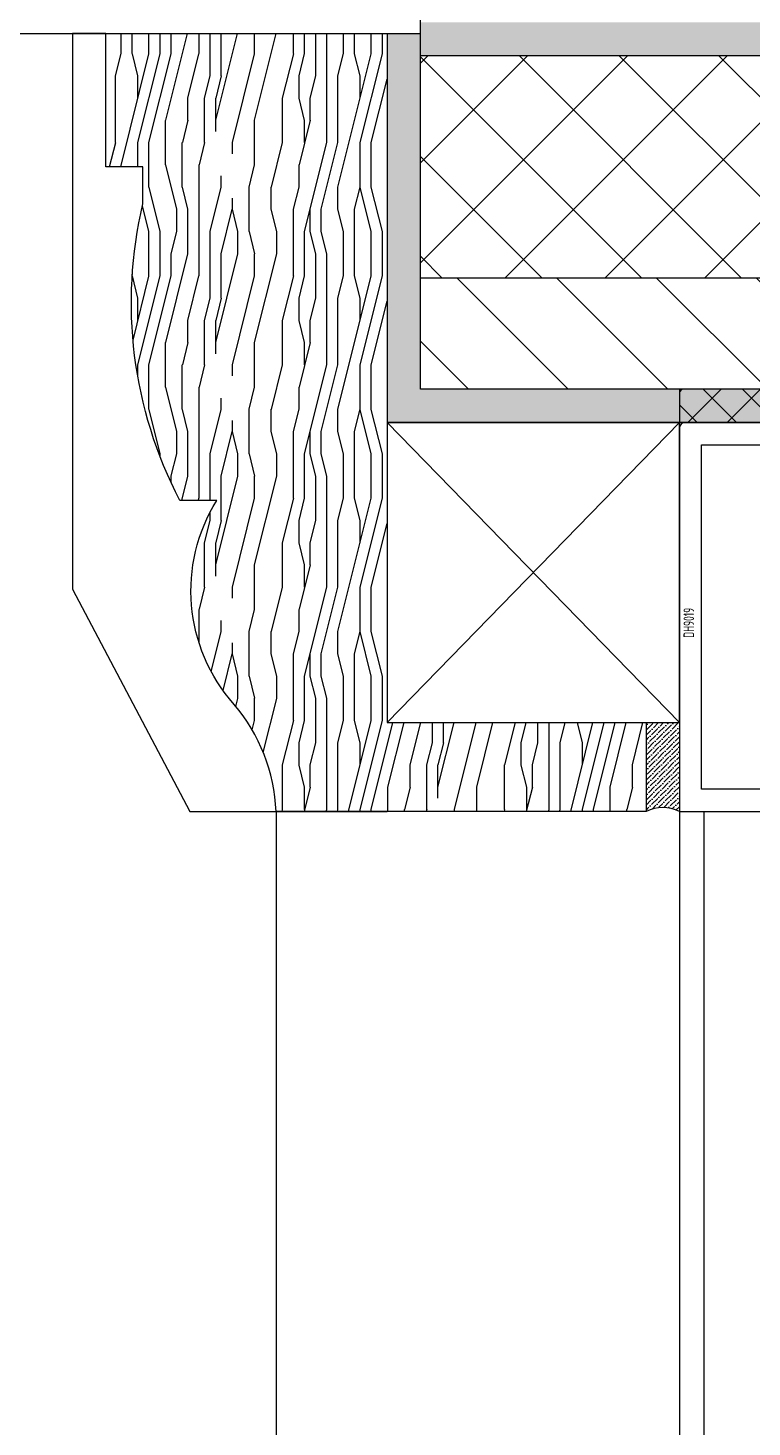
# Model space of a CAD drawing. Header units: millimetres. Extents: x 51249 to 2766742, y -599687 to -1280.
# Drawn here: x 87953.8 to 88019, y -118729.9 to -118604 of the extents above; entities that cross this region are included whole.
import ezdxf
from ezdxf.enums import TextEntityAlignment as Align

# ---------------------------------------------------------------- set-up
doc = ezdxf.new("R2010")
doc.units = ezdxf.units.MM
doc.header["$LTSCALE"] = 10
for name, pattern in [('CENTER', [50.800000000000004, 31.75, -6.35, 6.35, -6.35]), ('DASHDOT', [1, 0.5, -0.25, 0, -0.25]), ('DASHED', [19.049999999999997, 12.7, -6.35])]:
    doc.linetypes.add(name, pattern=pattern)
for name, color, linetype in [('0BZ', 8, 'Continuous'), ('0ZX', 1, 'CENTER'), ('2-NORM', 3, 'Continuous'), ('2PJ', 4, 'Continuous'), ('2TC', 8, 'Continuous'), ('2ZC', 3, 'Continuous'), ('95', 95, 'Continuous'), ('A-土建墙（含管井、立管）', 6, 'Continuous'), ('E-立面填充', 250, 'Continuous'), ('E-立面轮廓线', 4, 'Continuous'), ('E-顶面轮廓线', 4, 'Continuous'), ('MISC13', 7, 'Continuous'), ('P-完成面', 3, 'Continuous'), ('PM-FURN', 7, 'Continuous'), ('填充层', 8, 'Continuous'), ('尺寸标注', 1, 'Continuous'), ('文字', 2, 'Continuous'), ('标注层', 6, 'Continuous'), ('钢材', 46, 'Continuous')]:
    doc.layers.add(name, color=color, linetype=linetype)
doc.styles.add('kld-T', font='ros1.shx', dxfattribs={"width": 0.75, "bigfont": 'hztxt.shx'})

# ---------------------------------------------------------------- blocks, each defined once
blk = doc.blocks.new('射钉')
at = {"layer": '95', "linetype": 'ByBlock', "lineweight": 25}
for p, q in [((44750.72140571562, 34477.67257981701), (44750.92140571564, 34477.67257981701)), ((44750.32140571566, 34477.17257981701), (44750.32140571566, 34477.27257981687)), ((44751.32140571566, 34476.49961277843), (44751.32140571566, 34477.27257981687)), ((44751.32140571566, 34470.07257981692), (44751.32862316095, 34476.42396976985)), ((44751.79279639199, 34475.244103126), (44751.35001503926, 34476.35105650779)), ((44721.82140571566, 34473.67257981701), (44726.82140571566, 34475.17257981701)), ((44726.82140571566, 34475.17257981701), (44748.32140571566, 34475.17257981701)), ((44751.82140571566, 34472.24961277843), (44751.82140571566, 34475.09554685559)), ((44721.82140571566, 34473.67257981701), (44726.82140571566, 34472.17257981701)), ((44726.82140571566, 34472.17257981701), (44748.32140571566, 34472.17257981701)), ((44751.79279639199, 34472.10105650779), (44751.35001503926, 34470.994103126)), ((44750.32140571566, 34470.07257981692), (44750.32140571566, 34470.17257981701)), ((44750.72140571562, 34469.67257981701), (44750.92140571564, 34469.67257981701))]:
    blk.add_line(p, q, dxfattribs=at)
at = {"layer": '95', "linetype": 'ByBlock', "lineweight": -2}
for p, q in [((44750.32140571566, 34470.17257981701), (44750.32140571566, 34477.17257981701)), ((44740.39767930657, 34475.17257981701), (44740.39767930657, 34472.17257981701)), ((44740.74278752477, 34475.17257981701), (44740.74278752477, 34472.17257981701)), ((44741.08789574291, 34475.17257981701), (44741.08789574291, 34472.17257981701)), ((44741.43300396105, 34475.17257981701), (44741.43300396105, 34472.17257981701)), ((44741.77811217925, 34475.17257981701), (44741.77811217925, 34472.17257981701)), ((44742.12322039745, 34475.17257981701), (44742.12322039745, 34472.17257981701)), ((44742.46832861559, 34475.17257981701), (44742.46832861559, 34472.17257981701)), ((44742.81343683373, 34475.17257981701), (44742.81343683373, 34472.17257981701)), ((44743.15854505188, 34475.17257981701), (44743.15854505188, 34472.17257981701)), ((44743.50365327008, 34475.17257981701), (44743.50365327008, 34472.17257981701)), ((44743.84876148828, 34475.17257981701), (44743.84876148828, 34472.17257981701)), ((44744.19386970642, 34475.17257981701), (44744.19386970642, 34472.17257981701)), ((44744.53897792456, 34475.17257981701), (44744.53897792456, 34472.17257981701)), ((44744.88408614276, 34475.17257981701), (44744.88408614276, 34472.17257981701)), ((44745.2291943609, 34475.17257981701), (44745.2291943609, 34472.17257981701)), ((44745.5743025791, 34475.17257981701), (44745.5743025791, 34472.17257981701)), ((44745.91941079724, 34475.17257981701), (44745.91941079724, 34472.17257981701))]:
    blk.add_line(p, q, dxfattribs=at)
at = {"layer": '95', "linetype": 'ByBlock', "lineweight": 25}
for centre, radius, start, end in [((44750.72140571562, 34477.27257981687), 0.4, 90, 180), ((44750.92140571564, 34477.27257981687), 0.4, 0, 90), ((44748.32140571566, 34477.17257981701), 2, 270, 0), ((44751.72140571562, 34476.49961277843), 0.4, 180, 201.8014094863518), ((44751.42140571564, 34475.09554685559), 0.4, 0, 21.80140948635181), ((44748.32140571566, 34470.17257981701), 2, 0, 90), ((44751.42140571564, 34472.24961277843), 0.4, 338.1985905136482, 0), ((44750.72140571562, 34470.07257981692), 0.4, 180, 270), ((44750.92140571564, 34470.07257981692), 0.4, 270, 0), ((44751.72140571562, 34470.84554685559), 0.4, 158.1985905136482, 180)]:
    blk.add_arc(centre, radius, start, end, dxfattribs=at)
at = {"layer": '尺寸标注'}
blk.add_line((44718.82667626132, 34473.67257981701), (44758.75745416025, 34473.67257981701), dxfattribs=at)
blk = doc.blocks.new('A$C29C00FBA')
at = {"layer": '填充层'}
h = blk.add_hatch(dxfattribs=at)
h.set_pattern_fill('ANSI31', color=256, scale=0.5, angle=-90.00000000000004, style=0)
h.set_pattern_definition([(224.9999999999999, (7435.32242390234, 5073.844621586089), (-1.122532015133644, 1.122532015133645), [])])
h.paths.add_polyline_path([(-2.5, -33.60118605569005), (-2.5, 1.39881394430995), (-17.5, 1.39881394430995), (-17.5, -33.60118605569005)], flags=16)
edge = h.paths.add_edge_path()
edge.add_arc((-4, -32.10118605569005), 4, 270, 360)
edge.add_line((0, -32.10118605569005), (0, -0.1011860556900501))
edge.add_arc((-4, -0.1011860556900501), 4, 0, 90)
edge.add_line((-4, 3.89881394430995), (-16, 3.89881394430995))
edge.add_arc((-16, -0.1011860556900501), 4, 90, 180)
edge.add_line((-20, -0.1011860556900501), (-20, -32.10118605569005))
edge.add_arc((-16, -32.10118605569005), 4, 180, 270)
edge.add_line((-16, -36.10118605569005), (-4, -36.10118605569005))
at = {"layer": '钢材'}
for points in [[(-16, 3.89881394430995), (-4, 3.89881394430995, -0.414213562373095), (0, -0.1011860556900501), (0, -32.10118605569005, -0.414213562373095), (-4, -36.10118605569005), (-16, -36.10118605569005, -0.414213562373095), (-20, -32.10118605569005), (-20, -0.1011860556900501, -0.414213562373095)], [(-16.5, 1.39881394430995), (-3.5, 1.39881394430995, -0.414213562373095), (-2.5, 0.3988139443099499), (-2.5, -32.60118605569005, -0.414213562373095), (-3.5, -33.60118605569005), (-16.5, -33.60118605569005, -0.414213562373095), (-17.5, -32.60118605569005), (-17.5, 0.3988139443099499, -0.414213562373095)]]:
    blk.add_lwpolyline(points, format="xyb", close=True, dxfattribs=at)
blk = doc.blocks.new('A$C7BBD0F2D')
at = {"layer": '0ZX', "linetype": 'DASHDOT', "ltscale": 3}
blk.add_line((9.190250649582595, 0), (-3.600000000093132, 0), dxfattribs=at)
at = {"layer": '2PJ'}
for p, q in [((0, -4.799999999988358), (0, 4.799999999988358)), ((4.047728835605085, 2.5), (0, 2.5)), ((0, -2.5), (4.047728835605085, -2.5))]:
    blk.add_line(p, q, dxfattribs=at)
blk.add_lwpolyline([(7.399999999906868, 2.099999999976717, 0.9999999999999999), (4, 2.099999999976717), (4, -2.099999999976717, 0.9999999999999999), (7.399999999906868, -2.099999999976717)], format="xyb", close=True, dxfattribs=at)
blk.add_arc((6.399999999906868, 0), 7.999999999991815, 143.130102356824, 216.869897643176, dxfattribs=at)
blk = doc.blocks.new('A$C3F1F3C85')
at = {"layer": '标注层'}
h = blk.add_hatch(dxfattribs=at)
h.set_pattern_fill('ANSI37', color=250, scale=20, style=0)
h.set_pattern_definition([(45.00000000000001, (-1872661.994429195, -418727.4913081285), (-1.767766952966369, 1.767766952966369), []), (135, (-1872661.994429195, -418727.4913081285), (-1.767766952966369, -1.767766952966369), [])])
h.paths.add_polyline_path([(2.500327334739268, 47.4979758598347), (5.500327334739268, 47.4979758598347), (5.500327334739268, -46.90202414015948), (2.500327334739268, -46.90202414015948)])
at = {"layer": '0ZX', "color": 250, "linetype": 'DASHDOT', "ltscale": 3}
blk.add_line((27.17941468201752, -36.2520241401653), (-5.320757049936219, -36.2520241401653), dxfattribs=at)
at = {"layer": '2PJ', "color": 250}
for p, q in [((-7.477592364943121, -39.2520241401653), (-6.74121459631715, -33.25202414015075)), ((-5.477592364943121, -39.2520241401653), (-4.74121459631715, -33.25202414015075)), ((-3.477592364943121, -39.2520241401653), (-2.74121459631715, -33.2520241401653)), ((-3.477592364943121, -39.2520241401653), (-2.74121459631715, -33.2520241401653)), ((-1.477592364943121, -39.2520241401653), (-0.7412145963171497, -33.2520241401653)), ((0.5224076350568794, -39.2520241401653), (1.258785403697402, -33.2520241401653)), ((2.522407635056879, -39.2520241401653), (3.258785403697402, -33.2520241401653)), ((4.522407635056879, -39.2520241401653), (5.258785403697402, -33.2520241401653)), ((6.522407635056879, -39.25202414015075), (7.258785403697402, -33.25202414015075)), ((8.52240763505688, -39.2520241401653), (9.25878540368285, -33.2520241401653)), ((10.52240763505688, -39.2520241401653), (11.25878540368285, -33.2520241401653)), ((12.52240763505688, -39.2520241401653), (13.25878540368285, -33.2520241401653)), ((14.52240763505688, -39.25202414015075), (15.25878540368285, -33.25202414015075)), ((16.52240763505688, -39.25202414015075), (17.25878540368285, -33.25202414015075)), ((18.52240763505688, -39.25202414015075), (19.25878540368285, -33.25202414015075)), ((20.52240763505688, -39.25202414015075), (21.25878540368285, -33.25202414015075)), ((-7.147389338802896, -34.00202414022351), (-7.699672665257822, -34.00202414022351)), ((-7.699672665257822, -34.00202414022351), (-7.699672665257822, -38.5020241401071)), ((-5.147389338802896, -34.00202414023806), (-6.519134296118864, -34.00202414022351)), ((-3.147389338802896, -34.00202414023806), (-4.519134296118864, -34.00202414022351)), ((-3.147389338802896, -34.00202414022351), (-3.699672665257822, -34.00202414022351)), ((-1.147389338802896, -34.00202414025262), (-2.519134296118864, -34.00202414022351)), ((0.8526106611971045, -34.00202414025262), (-0.5191342961188639, -34.00202414022351)), ((2.852610661197104, -34.00202414025262), (1.480865703881136, -34.00202414022351)), ((4.852610661197104, -34.00202414023806), (3.480865703881136, -34.00202414022351)), ((6.852610661197104, -34.00202414023806), (5.480865703881136, -34.00202414022351)), ((8.852610661197104, -34.00202414025262), (7.480865703881136, -34.00202414022351)), ((10.8526106611971, -34.00202414025262), (9.480865703881136, -34.00202414022351)), ((12.8526106611971, -34.00202414023806), (11.48086570388114, -34.00202414022351)), ((14.8526106611971, -34.00202414023806), (13.48086570388114, -34.00202414022351)), ((16.8526106611971, -34.00202414023806), (15.48086570388114, -34.00202414022351)), ((18.8526106611971, -34.00202414023806), (17.48086570388114, -34.00202414020896)), ((20.8526106611971, -34.00202414023806), (19.48086570388114, -34.00202414020896)), ((-5.699672665257822, -38.5020241401071), (-7.07141762257379, -38.50202414007799)), ((-3.699672665257822, -38.5020241401071), (-5.07141762257379, -38.50202414007799)), ((-1.699672665257822, -38.5020241401071), (-3.07141762257379, -38.50202414007799)), ((0.3003273347421782, -38.5020241401071), (-1.07141762257379, -38.50202414007799)), ((2.300327334742178, -38.5020241401071), (0.9285823774262099, -38.50202414007799)), ((4.300327334742178, -38.5020241401071), (2.92858237742621, -38.50202414007799)), ((6.300327334742178, -38.5020241401071), (4.92858237742621, -38.50202414007799)), ((8.300327334742178, -38.5020241401071), (6.92858237742621, -38.50202414007799)), ((10.30032733474218, -38.5020241401071), (8.92858237742621, -38.50202414007799)), ((12.30032733474218, -38.5020241401071), (10.92858237742621, -38.50202414007799)), ((14.30032733474218, -38.5020241401071), (12.92858237742621, -38.50202414007799)), ((16.30032733474218, -38.50202414009254), (14.92858237742621, -38.50202414007799)), ((18.30032733474218, -38.50202414009254), (16.92858237742621, -38.50202414007799)), ((20.30032733474218, -38.50202414009254), (18.92858237742621, -38.50202414007799)), ((21.30032733474218, -38.50202414007799), (20.92858237742621, -38.50202414006344))]:
    blk.add_line(p, q, dxfattribs=at)
for points in [[(2.500327334739268, 47.4979758598347), (5.500327334739268, 47.4979758598347), (5.500327334739268, -46.90202414015948), (2.500327334739268, -46.90202414015948)], [(-7.477592364943121, -39.2520241401653), (-7.07141762257379, -38.50202414007799), (-6.519134296118864, -34.00202414022351), (-6.74121459631715, -33.25202414015075), (-7.147389338802896, -34.00202414022351), (-7.699672665257822, -38.5020241401071)], [(-5.477592364943121, -39.2520241401653), (-5.07141762257379, -38.50202414007799), (-4.519134296118864, -34.00202414022351), (-4.74121459631715, -33.25202414015075), (-5.147389338802896, -34.00202414022351), (-5.699672665257822, -38.5020241401071)], [(-3.477592364943121, -39.2520241401653), (-3.07141762257379, -38.50202414007799), (-2.519134296118864, -34.00202414022351), (-2.741214596302598, -33.2520241401653), (-3.147389338802896, -34.00202414022351), (-3.699672665257822, -38.5020241401071)], [(-3.477592364943121, -39.2520241401653), (-3.07141762257379, -38.50202414007799), (-2.519134296118864, -34.00202414022351), (-2.74121459631715, -33.2520241401653), (-3.147389338802896, -34.00202414022351), (-3.699672665257822, -38.5020241401071)], [(-1.477592364943121, -39.2520241401653), (-1.07141762257379, -38.50202414007799), (-0.5191342961188639, -34.00202414022351), (-0.7412145963025978, -33.2520241401653), (-1.147389338802896, -34.00202414022351), (-1.699672665257822, -38.5020241401071)], [(0.5224076350568794, -39.2520241401653), (0.9285823774262099, -38.50202414007799), (1.480865703881136, -34.00202414022351), (1.258785403697402, -33.2520241401653), (0.8526106611971045, -34.00202414022351), (0.3003273347421782, -38.5020241401071)], [(2.522407635056879, -39.2520241401653), (2.92858237742621, -38.50202414007799), (3.480865703881136, -34.00202414022351), (3.258785403697402, -33.2520241401653), (2.852610661197104, -34.00202414022351), (2.300327334742178, -38.5020241401071)], [(4.522407635056879, -39.2520241401653), (4.92858237742621, -38.50202414007799), (5.480865703881136, -34.00202414022351), (5.258785403697402, -33.2520241401653), (4.852610661197104, -34.00202414022351), (4.300327334742178, -38.5020241401071)], [(6.522407635056879, -39.25202414015075), (6.92858237742621, -38.50202414007799), (7.480865703881136, -34.00202414022351), (7.258785403697402, -33.25202414015075), (6.852610661197104, -34.00202414022351), (6.300327334742178, -38.5020241401071)], [(8.52240763505688, -39.2520241401653), (8.92858237742621, -38.50202414007799), (9.480865703881136, -34.00202414022351), (9.25878540368285, -33.2520241401653), (8.852610661197104, -34.00202414022351), (8.300327334742178, -38.5020241401071)], [(10.52240763505688, -39.2520241401653), (10.92858237742621, -38.50202414007799), (11.48086570388114, -34.00202414022351), (11.25878540368285, -33.2520241401653), (10.8526106611971, -34.00202414022351), (10.30032733474218, -38.5020241401071)], [(12.52240763505688, -39.2520241401653), (12.92858237742621, -38.50202414007799), (13.48086570388114, -34.00202414022351), (13.25878540368285, -33.2520241401653), (12.8526106611971, -34.00202414022351), (12.30032733474218, -38.5020241401071)], [(14.52240763505688, -39.25202414015075), (14.92858237742621, -38.50202414007799), (15.48086570388114, -34.00202414022351), (15.25878540368285, -33.25202414015075), (14.8526106611971, -34.00202414022351), (14.30032733474218, -38.5020241401071)], [(16.52240763505688, -39.25202414015075), (16.92858237742621, -38.50202414007799), (17.48086570388114, -34.00202414022351), (17.25878540368285, -33.25202414015075), (16.8526106611971, -34.00202414022351), (16.30032733474218, -38.50202414009254)], [(18.52240763505688, -39.25202414015075), (18.92858237742621, -38.50202414007799), (19.48086570388114, -34.00202414020896), (19.25878540368285, -33.25202414015075), (18.8526106611971, -34.00202414020896), (18.30032733474218, -38.50202414009254)]]:
    blk.add_lwpolyline(points, close=True, dxfattribs=at)
blk.add_lwpolyline([(25.38444677047664, -36.5020241401653), (25.38444677047664, -36.0020241401653), (25.89684518681315, -36.0020241401653, 0.1779065114330458), (23.60032733474509, -30.2520241401653), (21.30032733474218, -30.2520241401653), (21.30032733474218, -42.2520241401653), (23.60032733474509, -42.2520241401653, 0.1779065114329741), (25.89684518681315, -36.5020241401653)], format="xyb", close=True, dxfattribs=at)
blk.add_lwpolyline([(21.30032733474218, -33.39231775587541), (21.25878540368285, -33.25202414015075), (20.8526106611971, -34.00202414020896), (20.30032733474218, -38.50202414009254), (20.52240763505688, -39.25202414015075), (20.92858237742621, -38.50202414007799), (21.30032733474218, -35.47304928650556)], dxfattribs=at)
at = {"layer": '2PJ', "color": 250, "linetype": 'DASHED'}
blk.add_lwpolyline([(25.38444677047664, -39.25119816837832), (21.30032733474218, -36.2520241401653), (25.38444677047664, -33.25285011193773)], dxfattribs=at)
at = {"layer": '钢材', "color": 250}
blk.add_lwpolyline([(-25.99967266526073, -43.33526621293277), (-25.99967266526073, -63.33526621293277), (-27.49967266526073, -63.33526621293277), (-27.49967266526073, -41.83526621293277), (-25.99967266526073, -41.83526621293277), (-18.99967266526073, -41.83526621293277), (-18.99967266526073, -4.835266212932765), (-25.99967266526073, -4.835266212932765), (-27.49967266526073, -4.835266212932765), (-27.49967266526073, 16.66473378706723), (-25.99967266526073, 16.66473378706723), (-25.99967266526073, -3.335266212932765), (-18.99967266526073, -3.335266212932765), (-17.49967266526073, -3.335266212932765), (-17.49967266526073, -43.33526621293277)], close=True, dxfattribs=at)
at = {"color": 250}
blk.add_blockref('A$C29C00FBA', (2.500327334739268, -7.234080157242715), dxfattribs=at)
at = {"layer": 'MISC13', "color": 250, "linetype": 'ByBlock', "extrusion": (0, 0, -1), "zscale": -1, "rotation": 180}
blk.add_blockref('射钉', (44776.32107838104, 34481.59066755301), dxfattribs=at)
at = {"layer": 'MISC13', "color": 250, "linetype": 'ByBlock', "extrusion": (0, 0, -1), "xscale": -1, "zscale": -1}
blk.add_blockref('射钉', (44776.32107838102, -34525.75449208077), dxfattribs=at)
at = {"layer": '标注层', "color": 250}
blk.add_blockref('A$C7BBD0F2D', (-18.99967266526073, -23.33526621293277), dxfattribs=at)

msp = doc.modelspace()

# ---------------------------------------------------------------- hatches: boundary and pattern name
at = {"ltscale": 0.15}
h = msp.add_hatch(dxfattribs=at)
h.set_pattern_fill('AR-SAND', color=251, scale=0.05, angle=90, style=0)
h.set_pattern_definition([(307.5, (87986.16379060045, -118039.5078053153), (2.447066186646712, 0.08000156479920244), [0, -1.930399999999997, 0, -2.158999999999994, 0, -2.063749999999994]), (277.5, (87986.16379060045, -118039.5078053153), (3.584125502841772, -2.247616415690013), [0, -1.0414, 0, -1.7399, 0, -0.6667500000000001]), (237.5, (87986.16379060045, -118037.9457053153), (0.007185923392729053, -3.95496185120729), [0, -0.6349999999999998, 0, -2.285999999999999, 0, -2.984499999999999]), (227.5, (87986.16379060045, -118037.9457053153), (1.114646616286082, -3.817782262361486), [0, -0.3174999999999993, 0, -1.498599999999997, 0, -1.714499999999997])])
h.paths.add_polyline_path([(88133.16379060077, -118606.5078053175), (88133.16379060164, -118039.5078053153), (88130.16379060164, -118039.5078053153), (88130.16379060077, -118603.5078053175), (87989.16379060058, -118603.5078053175), (87989.16379060058, -118606.5078053175)], flags=17)
h.paths.add_polyline_path([(88093.21379060073, -118639.2662633865), (88093.96379060078, -118638.860088644), (88098.46379060067, -118638.3078053175), (88099.21379060073, -118638.5298856178), (88098.46379060064, -118638.9360603602), (88093.96379060078, -118639.4883436867)], flags=16)
h.paths.add_polyline_path([(87989.16379060059, -118604.5076092355), (87986.16379060058, -118604.5076092355), (87986.16379060059, -118639.5078053175), (88186.16379060071, -118639.5078053175), (88186.16379060164, -118039.5078053153), (88183.16379060164, -118039.5078053153), (88183.16379060071, -118636.5078053175), (87989.16379060059, -118636.5078053175)])
h = msp.add_hatch(dxfattribs=at)
h.set_pattern_fill('ANSI31', color=251, scale=2, angle=90, style=0)
h.set_pattern_definition([(315, (87989.16379060059, -118039.5078053153), (4.490128060534577, 4.490128060534576), [])])
h.paths.add_polyline_path([(88098.46379060067, -118628.3078053175), (88099.21379060073, -118628.5298856178), (88098.46379060064, -118628.9360603602), (88098.46379060067, -118630.3078053175), (88099.21379060073, -118630.5298856178), (88098.46379060064, -118630.9360603602), (88098.46379060067, -118632.3078053175), (88099.21379060073, -118632.5298856178), (88098.46379060064, -118632.9360603602), (88098.46379060067, -118634.3078053175), (88099.21379060073, -118634.5298856178), (88098.46379060064, -118634.9360603602), (88093.96379060078, -118635.4883436867), (88093.21379060073, -118635.2662633865), (88093.96379060081, -118634.860088644), (88093.96379060078, -118633.4883436867), (88093.21379060073, -118633.2662633865), (88093.96379060081, -118632.860088644), (88093.96379060078, -118631.4883436867), (88093.21379060073, -118631.2662633865), (88093.9637906008, -118630.860088644), (88093.96379060078, -118629.4883436867), (88093.21379060071, -118629.2662633865), (88093.96379060078, -118628.860088644)], flags=16)
h.paths.add_polyline_path([(88099.21379060073, -118630.5298856178), (88098.46379060064, -118630.9360603602), (88093.96379060078, -118631.4883436867), (88093.21379060073, -118631.2662633865), (88093.96379060078, -118630.860088644), (88098.46379060067, -118630.3078053175)], flags=0)
edge = h.paths.add_edge_path()
edge.add_line((88063.2970326735, -118632.5078053175), (88063.2970326735, -118626.5078053175))
edge.add_line((88063.2970326735, -118626.5078053175), (87989.16379060059, -118626.5078053175))
edge.add_line((87989.16379060059, -118626.5078053175), (87989.16379060059, -118636.5078053175))
edge.add_line((87989.16379060059, -118636.5078053175), (88067.2970326735, -118636.5078053175))
edge.add_arc((88067.2970326735, -118632.5078053175), 4, -180, -90, ccw=False)
edge = h.paths.add_edge_path()
edge.add_arc((88099.29703267352, -118632.5078053175), 4, 269.9999999995831, 359.9999999997915)
edge.add_line((88103.29703267351, -118632.5078053175), (88103.2970326735, -118626.5078053175))
edge.add_line((88103.2970326735, -118626.5078053175), (88173.16379060072, -118626.5078053175))
edge.add_line((88173.16379060072, -118626.5078053175), (88173.16379060164, -118039.5078053153))
edge.add_line((88173.16379060164, -118039.5078053153), (88183.16379060164, -118039.5078053153))
edge.add_line((88183.16379060164, -118039.5078053153), (88183.16379060071, -118636.5078053175))
edge.add_line((88183.16379060071, -118636.5078053175), (88099.2970326735, -118636.5078053175))
h.paths.add_polyline_path([(88098.46379060065, -118636.3078053175), (88096.83419224626, -118636.5078053175), (88099.13922196391, -118636.5078053175)])
edge = h.paths.add_edge_path()
edge.add_line((88093.96379060077, -118635.4883436867), (88098.46379060062, -118634.9360603602))
edge.add_line((88098.46379060062, -118634.9360603602), (88099.21379060073, -118634.5298856178))
edge.add_line((88099.21379060073, -118634.5298856178), (88098.46379060065, -118634.3078053175))
edge.add_line((88098.46379060065, -118634.3078053175), (88098.46379060065, -118634.0078053175))
edge.add_line((88098.46379060065, -118634.0078053175), (88099.7970326735, -118634.0078053175))
edge.add_arc((88099.7970326735, -118633.0078053175), 0.9999999999999999, -90, 0)
edge.add_line((88100.7970326735, -118633.0078053175), (88100.79703267348, -118626.5078053175))
edge.add_line((88100.79703267348, -118626.5078053175), (88065.7970326735, -118626.5078053175))
edge.add_line((88065.7970326735, -118626.5078053175), (88065.7970326735, -118633.0078053175))
edge.add_arc((88066.7970326735, -118633.0078053175), 0.9999999999999999, 180, 270)
edge.add_line((88066.7970326735, -118634.0078053175), (88093.96379060078, -118634.0078053175))
edge.add_line((88093.96379060078, -118634.0078053175), (88093.9637906008, -118634.860088644))
edge.add_line((88093.9637906008, -118634.860088644), (88093.21379060074, -118635.2662633865))
edge.add_line((88093.21379060074, -118635.2662633865), (88093.96379060077, -118635.4883436867))
h = msp.add_hatch(dxfattribs=at)
h.set_pattern_fill('ANSI37', color=251, scale=2, angle=90, style=0)
h.set_pattern_definition([(315, (-31973.30186240426, -191405.3298629488), (4.490128060534577, 4.490128060534576), []), (45.00000000000001, (-31973.30186240426, -191405.3298629488), (-4.490128060534576, 4.490128060534577), [])])
h.paths.add_polyline_path([(88101.7970326735, -118615.0078053175), (88101.7970326735, -118608.0078053175), (88101.7970326735, -118606.5078053175), (88064.7970326735, -118606.5078053175), (88064.7970326735, -118608.0078053175), (88064.7970326735, -118615.0078053175), (88078.49703267339, -118615.0078053175, -0.3333333333428997), (88088.0970326736, -118615.0078053175)])
h.paths.add_polyline_path([(88093.96379060078, -118626.5078053175), (88093.96379060078, -118626.3078053175), (88098.46379060067, -118626.3078053175), (88099.13922196392, -118626.5078053175), (88100.7970326735, -118626.5078053175), (88100.7970326735, -118620.0078053175, 0.4142135623730951), (88099.7970326735, -118619.0078053175), (88085.7970326735, -118619.0078053175), (88085.7970326735, -118619.0555341533, -0.8877716305484824), (88085.39703267347, -118622.4078053174), (88081.19703267352, -118622.4078053174, -0.8877716305484824), (88080.7970326735, -118619.0555341533), (88080.7970326735, -118619.0078053175), (88066.7970326735, -118619.0078053175, 0.4142135623730951), (88065.7970326735, -118620.0078053175), (88065.7970326735, -118626.5078053175)])
h.paths.add_polyline_path([(88173.16379060072, -118626.5078053175), (88173.16379060164, -118039.5078053153), (88133.16379060164, -118039.5078053153), (88133.16379060077, -118606.5078053175), (88123.2970326735, -118606.5078053175), (88123.2970326735, -118608.0078053175), (88116.04367872434, -118608.0078053175), (88116.04367872434, -118609.0073507747), (88114.84376047418, -118609.00871431, 1.253404280474784), (88113.85781639066, -118609.1913848605, -0.2499668846121802), (88113.6152020335, -118609.4791959937), (88114.79125708652, -118609.0087739726), (88113.07860649792, -118609.0107201547, 0.5572642304378461), (88114.47954105801, -118609.3242257743, -0.2499668846121884), (88114.72215541518, -118609.036414641), (88113.54367872441, -118609.5078053174), (88110.54367872451, -118609.5078053174), (88109.3652020335, -118609.036414641, 0.5254710808874926), (88108.72161946817, -118608.8954664774, -0.6619822829758015), (88108.04367872448, -118608.6078053174), (88108.04367872405, -118608.0078053175), (88103.2970326735, -118608.0078053175), (88103.2970326735, -118616.5078053175), (88099.2970326735, -118616.5078053175, -0.4142135623730951), (88103.2970326735, -118620.5078053175), (88103.2970326735, -118626.5078053175)])
h.paths.add_polyline_path([(88063.2970326735, -118626.5078053175), (88063.2970326735, -118620.5078053175, -0.4142135623730971), (88067.2970326735, -118616.5078053175), (88063.2970326735, -118616.5078053175), (88063.2970326735, -118615.0078053175), (88063.2970326735, -118608.0078053175), (88055.64367872437, -118608.0078053174, -0.4142135623730951), (88056.04367872437, -118608.4078053174), (88056.04367872437, -118608.6078053171, -0.4142135625862028), (88055.64367872437, -118609.0078053174), (88054.87071168589, -118609.0078053174, 0.09541457239253524), (88054.72215541535, -118609.0364146411), (88053.54367872434, -118609.5078053174), (88050.54367872445, -118609.5078053174), (88049.36520203367, -118609.0364146411, 0.1118790132155079), (88049.1906016396, -118609.0086540884), (88048.44322418199, -118609.0078050591, -0.4138807704612585), (88048.04367872443, -118608.6078053174), (88048.04367872469, -118608.0078053175), (88043.2970326735, -118608.0078053175), (88043.2970326735, -118606.5078053175), (87989.16379060058, -118606.5078053175), (87989.16379060059, -118626.5078053175)])
at = {"layer": '2TC'}
h = msp.add_hatch(dxfattribs=at)
h.set_pattern_fill('ANSI36', color=256, scale=0.1, angle=90, style=0)
h.set_pattern_definition([(225, (-31937.36582573898, -45247.10478095878), (-0.6173926083235044, -0.1683798022700468), [0.7937500000000001, -0.15875, 0, -0.15875])])
edge = h.paths.add_edge_path()
edge.add_line((88009.46379060035, -118674.5077076342), (88009.46379060035, -118666.5077527939))
edge.add_line((88009.46379060035, -118666.5077527939), (88012.46379060099, -118666.5077527939))
edge.add_line((88012.46379060099, -118666.5077527939), (88012.46379060035, -118674.5076098608))
edge.add_arc((88010.96387490524, -118677.0944025064), 2.990191178461997, 59.89329533190199, 120.1104393359593)
at = {"layer": 'E-立面填充', "ltscale": 0.15}
h = msp.add_hatch(dxfattribs=at)
h.set_pattern_fill('PANEL', color=256, scale=20, angle=270, style=0, pattern_type=2)
h.set_pattern_definition([(90, (102774.2206668415, 5683.6690251869), (-20, 1.224646799147353e-15), [4, -6, 2, -8]), (90, (102773.7206668415, 5697.6690251869), (-20, 1.224646799147353e-15), [4, -16]), (90, (102772.7206668415, 5695.6690251869), (-20, 1.224646799147353e-15), [2, -18]), (90, (102772.2206668415, 5684.6690251869), (-20, 1.224646799147353e-15), [1, -14, 1, -4]), (90, (102771.2206668415, 5691.6690251869), (-20, 1.224646799147353e-15), [4, -6, 1, -9]), (90, (102770.7206668415, 5686.6690251869), (-20, 1.224646799147353e-15), [3, -17]), (90, (102770.2206668415, 5691.6690251869), (-20, 1.224646799147353e-15), [6, -14]), (90, (102769.7206668415, 5685.6690251869), (-20, 1.224646799147353e-15), [4, -16]), (90, (102769.2206668415, 5693.6690251869), (-20, 1.224646799147353e-15), [10, -10]), (90, (102768.2206668415, 5687.6690251869), (-20, 1.224646799147353e-15), [2, -6, 4, -8]), (90, (102767.7206668415, 5701.6690251869), (-20, 1.224646799147353e-15), [4, -16]), (90, (102767.2206668415, 5697.6690251869), (-20, 1.224646799147353e-15), [2, -18]), (90, (102766.7206668415, 5693.6690251869), (-20, 1.224646799147353e-15), [2, -18]), (90, (102766.2206668415, 5683.6690251869), (-20, 1.224646799147353e-15), [4, -16]), (90, (102765.7206668415, 5693.6690251869), (-20, 1.224646799147353e-15), [4, -16]), (90, (102764.7206668415, 5693.6690251869), (-20, 1.224646799147353e-15), [4, -4, 4, -8]), (90, (102763.7206668415, 5689.6690251869), (-20, 1.224646799147353e-15), [2, -10, 4, -4]), (90, (102763.2206668415, 5693.6690251869), (-20, 1.224646799147353e-15), [6, -14]), (90, (102762.2206668415, 5693.6690251869), (-20, 1.224646799147353e-15), [4, -16]), (90, (102761.7206668415, 5685.6690251869), (-20, 1.224646799147353e-15), [6, -8, 2, -4]), (90, (102760.7206668415, 5685.6690251869), (-20, 1.224646799147353e-15), [10, -10]), (90, (102760.2206668415, 5697.6690251869), (-20, 1.224646799147353e-15), [2, -18]), (90, (102759.7206668415, 5691.6690251869), (-20, 1.224646799147353e-15), [4, -16]), (90, (102759.2206668415, 5687.6690251869), (-20, 1.224646799147353e-15), [2, -8, 2, -8]), (90, (102758.7206668415, 5685.6690251869), (-20, 1.224646799147353e-15), [2, -6, 4, -8]), (90, (102758.2206668415, 5689.6690251869), (-20, 1.224646799147353e-15), [2, -10, 2, -6]), (90, (102757.7206668415, 5693.6690251869), (-20, 1.224646799147353e-15), [6, -14]), (90, (102756.7206668415, 5685.6690251869), (-20, 1.224646799147353e-15), [4, -16]), (90, (102756.2206668415, 5695.6690251869), (-20, 1.224646799147353e-15), [2, -18]), (90, (102755.7206668415, 5699.6690251869), (-20, 1.224646799147353e-15), [2, -18]), (104.03624347, (102772.7206668415, 5697.6690251869), (7.314194839389261e-10, 19.99999999942926), [2.059999999999997, -80.40211051999992]), (104.03624347, (102768.2206668415, 5699.6690251869), (7.314194839389261e-10, 19.99999999942926), [2.059999999999997, -80.40211051999992]), (104.03624347, (102756.2206668415, 5697.6690251869), (7.314194839389261e-10, 19.99999999942926), [2.059999999999997, -80.40211051999992]), (104.03624347, (102763.7206668415, 5691.6690251869), (7.314194839389261e-10, 19.99999999942926), [2.059999999999997, -80.40211051999992]), (104.03624347, (102760.7206668415, 5695.6690251869), (7.314194839389261e-10, 19.99999999942926), [2.059999999999997, -80.40211051999992]), (104.03624347, (102762.2206668415, 5697.6690251869), (7.314194839389261e-10, 19.99999999942926), [2.059999999999997, -80.40211051999992]), (104.03624347, (102758.7206668415, 5687.6690251869), (7.314194839389261e-10, 19.99999999942926), [2.059999999999997, -80.40211051999992]), (104.03624347, (102759.7206668415, 5695.6690251869), (7.314194839389261e-10, 19.99999999942926), [2.059999999999997, -80.40211051999992]), (104.03624347, (102767.2206668415, 5699.6690251869), (7.314194839389261e-10, 19.99999999942926), [4.119999999999995, -78.34211051999992]), (104.03624347, (102765.7206668415, 5697.6690251869), (7.314194839389261e-10, 19.99999999942926), [4.119999999999995, -78.34211051999992]), (104.03624347, (102764.7206668415, 5697.6690251869), (7.314194839389261e-10, 19.99999999942926), [4.119999999999995, -78.34211051999992]), (255.96375653, (102771.2206668415, 5691.6690251869), (7.314236959834756e-10, -19.99999999942926), [2.059999999999999, -4.119999999999998, 2.059999999999999, -74.22211051999997]), (255.96375653, (102768.2206668415, 5687.6690251869), (7.314236959834756e-10, -19.99999999942926), [2.059999999999999, -80.40211051999998]), (255.96375653, (102759.2206668415, 5687.6690251869), (7.314236959834756e-10, -19.99999999942926), [4.119999999999998, -78.34211051999998]), (284.0362434699999, (102773.7206668415, 5697.6690251869), (-7.314217043849754e-10, -19.99999999942926), [2.059999999999994, -80.40211051999981]), (75.96375652999997, (102773.7206668415, 5701.6690251869), (-7.314120386417171e-10, 19.99999999942926), [2.06, -80.40211052]), (75.96375652999997, (102766.7206668415, 5695.6690251869), (-7.314120386417171e-10, 19.99999999942926), [2.06, -80.40211052]), (75.96375652999997, (102763.2206668415, 5699.6690251869), (-7.314120386417171e-10, 19.99999999942926), [2.06, -80.40211052]), (75.96375652999997, (102761.7206668415, 5691.6690251869), (-7.314120386417171e-10, 19.99999999942926), [2.06, -80.40211052]), (75.96375652999997, (102759.2206668415, 5689.6690251869), (-7.314120386417171e-10, 19.99999999942926), [2.06, -80.40211052]), (75.96375652999997, (102758.2206668415, 5691.6690251869), (-7.314120386417171e-10, 19.99999999942926), [2.06, -80.40211052]), (75.96375652999997, (102761.7206668415, 5691.6690251869), (-7.314120386417171e-10, 19.99999999942926), [2.06, -80.40211052]), (75.96375652999997, (102758.7206668415, 5697.6690251869), (-7.314120386417171e-10, 19.99999999942926), [8.239999999999998, -74.22211051999999]), (75.96375652999997, (102772.2206668415, 5685.6690251869), (-7.314120386417171e-10, 19.99999999942926), [8.239999999999998, -74.22211051999999]), (75.96375652999997, (102770.7206668415, 5687.6690251869), (-7.314120386417171e-10, 19.99999999942926), [8.239999999999998, -74.22211051999999]), (75.96375652999997, (102769.7206668415, 5689.6690251869), (-7.314120386417171e-10, 19.99999999942926), [2.06, -4.119999999999999, 4.119999999999999, -72.16211051999998]), (75.96375652999997, (102768.2206668415, 5689.6690251869), (-7.314120386417171e-10, 19.99999999942926), [4.119999999999999, -4.119999999999999, 4.119999999999999, -70.10211052]), (75.96375652999997, (102766.2206668415, 5687.6690251869), (-7.314120386417171e-10, 19.99999999942926), [8.239999999999998, -74.22211051999999]), (75.96375652999997, (102764.7206668415, 5685.6690251869), (-7.314120386417171e-10, 19.99999999942926), [8.239999999999998, -74.22211051999999]), (75.96375652999997, (102763.7206668415, 5685.6690251869), (-7.314120386417171e-10, 19.99999999942926), [8.239999999999998, -74.22211051999999]), (75.96375652999997, (102757.7206668415, 5699.6690251869), (-7.314120386417171e-10, 19.99999999942926), [2.06, -80.40211052]), (75.96376753, (102755.7206668415, 5701.6690251869), (-3.840455772726666e-06, 19.99999999942889), [4.119999999999997, -78.34211051999996]), (75.96376753, (102756.7206668415, 5689.6690251869), (-3.840455772726666e-06, 19.99999999942889), [4.119999999999997, -78.34211051999996]), (75.96375753000002, (102774.2206668415, 5687.6690251869), (-3.497972726994994e-07, 19.99999999942926), [8.239999999999997, -74.22211051999997]), (75.96375753000002, (102760.2206668415, 5699.6690251869), (-3.497972726994994e-07, 19.99999999942926), [6.179999999999998, -76.28211051999997]), (75.96375753000002, (102761.7206668415, 5701.6690251869), (-3.497972726994994e-07, 19.99999999942926), [12.36, -70.10211051999998])])
edge = h.paths.add_edge_path()
edge.add_line((88009.46379060036, -118674.5077076342), (88009.46379060035, -118666.5070289688))
edge.add_line((88009.46379060035, -118666.5070289688), (87986.16359223211, -118666.5077076342))
edge.add_line((87986.16359223211, -118666.5077076342), (87986.163276219, -118604.5075786538))
edge.add_line((87986.163276219, -118604.5075786538), (87960.85794601003, -118604.5075786538))
edge.add_line((87960.85794601003, -118604.5075786538), (87960.85794601003, -118616.5077076343))
edge.add_line((87960.85794601003, -118616.5077076343), (87964.19127934305, -118616.5077076343))
edge.add_line((87964.19127934305, -118616.5077076343), (87964.19127934305, -118619.8410409675))
edge.add_arc((88001.55358081395, -118628.7300630875), 38.40515962018376, 166.6173188087014, 207.5742233334664)
edge.add_line((87967.51078950912, -118646.5077076342), (87970.84412284191, -118646.5077076342))
edge.add_arc((87983.86454288053, -118654.6503698387), 15.35689700948171, 147.9791149999322, 221.6849621454594)
edge.add_arc((87960.32208161867, -118675.138318074), 15.85409789037508, 2.2795904946177075, 40.39870715556083, ccw=False)
edge.add_line((87976.16363300705, -118674.5077076342), (88009.46379060036, -118674.5077076342))

# ---------------------------------------------------------------- linework, layer by layer
at = {"color": 2}
msp.add_lwpolyline([(87986.1633618278, -118674.5077076342), (87976.16363300705, -118674.5077076342, 0.1678769547763078), (87972.39581634772, -118664.8632341517, -0.3331687562012394), (87970.84412284191, -118646.5077076342), (87967.51078950912, -118646.5077076342, -0.1806352758183589), (87964.19127934305, -118619.8410409675), (87964.19127934305, -118616.5077076343), (87960.85794601003, -118616.5077076343), (87960.85794601003, -118604.5075786538), (87986.163276219, -118604.5075786538), (87986.16359223211, -118666.5077076342), (88009.46379060035, -118666.5077076342), (88009.46379060035, -118674.5077076342), (87986.16363300705, -118674.5077076342), (87976.16363300705, -118674.5077076342)], format="xyb", dxfattribs=at)
at = {"layer": '2-NORM', "color": 134}
for p, q in [((87989.16379060059, -118636.5078053175), (87989.16379060045, -118039.5078053153)), ((87986.16345461496, -118666.5077076342), (88012.46379060073, -118639.5078053175)), ((87986.16379060059, -118639.5080716038), (88012.46379060035, -118666.5077076342)), ((87976.16363300705, -118674.5077076342), (87976.16363300705, -121054.5076092328)), ((88012.46379060035, -118674.5077076342), (88012.46379060035, -121086.2871297458)), ((88014.66379060035, -118674.5077076342), (88014.66379060035, -121054.5076092328))]:
    msp.add_line(p, q, dxfattribs=at)
for points in [[(88183.16379060164, -118039.5078053154), (88183.16379060071, -118636.5078053175), (87989.16379060059, -118636.5078053175)], [(88173.16379060164, -118039.5078053154), (88173.16379060072, -118626.5078053175), (87989.16379060059, -118626.5078053175)], [(88133.16379060164, -118039.5078053153), (88133.16379060077, -118606.5078053175), (87989.16379060058, -118606.5078053175)]]:
    msp.add_lwpolyline(points, dxfattribs=at)
msp.add_lwpolyline([(88012.46379060035, -118666.5077076342), (88012.46379060035, -118639.5079375517), (87986.16345461496, -118639.5079375517), (87986.16345461496, -118666.5077076342)], close=True, dxfattribs=at)
at = {"layer": '2PJ'}
msp.add_arc((88010.9638898224, -118677.5521085486), 3.393917294741351, 63.77240590163302, 116.2313287660514, dxfattribs=at)
at = {"layer": '2ZC'}
for points in [[(88021.16379060036, -118639.5077076342), (88012.96379060035, -118639.5077076342, 0.4142135623725622), (88012.46379060035, -118640.0077076342), (88012.46379060035, -118674.5076098608), (88042.68889297706, -118674.5076098608)], [(88049.18307170205, -118672.506741468), (88014.46379060035, -118672.5064818372), (88014.46379060035, -118641.5077076342), (88021.16379060036, -118641.5077076342, 0.414213562373095)]]:
    msp.add_lwpolyline(points, format="xyb", dxfattribs=at)
at = {"layer": 'A-土建墙（含管井、立管）', "color": 6}
msp.add_line((87986.16359226339, -118639.5079375517), (88186.16359222578, -118639.5079375517), dxfattribs=at)
at = {"layer": 'E-立面轮廓线'}
msp.add_line((87813.00509327916, -118604.5076092355), (87989.16379060058, -118604.5076092355), dxfattribs=at)
at = {"layer": 'E-顶面轮廓线'}
msp.add_lwpolyline([(87813.00509327916, -118604.507609234), (87989.16379060058, -118604.5076092355)], dxfattribs=at)
at = {"layer": 'P-完成面'}
msp.add_line((87986.16379060058, -118604.5076092355), (87986.16379060059, -118639.5078053175), dxfattribs=at)
msp.add_lwpolyline([(88186.16379060053, -118639.5078053175), (87986.16379060053, -118639.5078053175)], dxfattribs=at)
at = {"layer": 'PM-FURN', "color": 8}
msp.add_lwpolyline([(87960.85794601003, -118604.5075786538), (87957.85794601003, -118604.5075939447), (87957.85794601003, -118654.5076777653), (87968.42136587945, -118674.5076777653), (87986.16359223211, -118674.5076777653)], dxfattribs=at)

# ---------------------------------------------------------------- block references
at = {"layer": '0BZ', "xscale": -1, "rotation": 90}
msp.add_blockref('A$C3F1F3C85', (88059.96176646056, -118634.0074779828), dxfattribs=at)

# ---------------------------------------------------------------- texts
at = {"layer": '文字', "style": 'kld-T', "width": 0.75}
msp.add_text('DH9019', height=0.9600000000000002, rotation=90, dxfattribs=at).set_placement((88013.31233262776, -118658.8656304513), align=Align.MIDDLE_LEFT)

doc.saveas('drawing.dxf')
